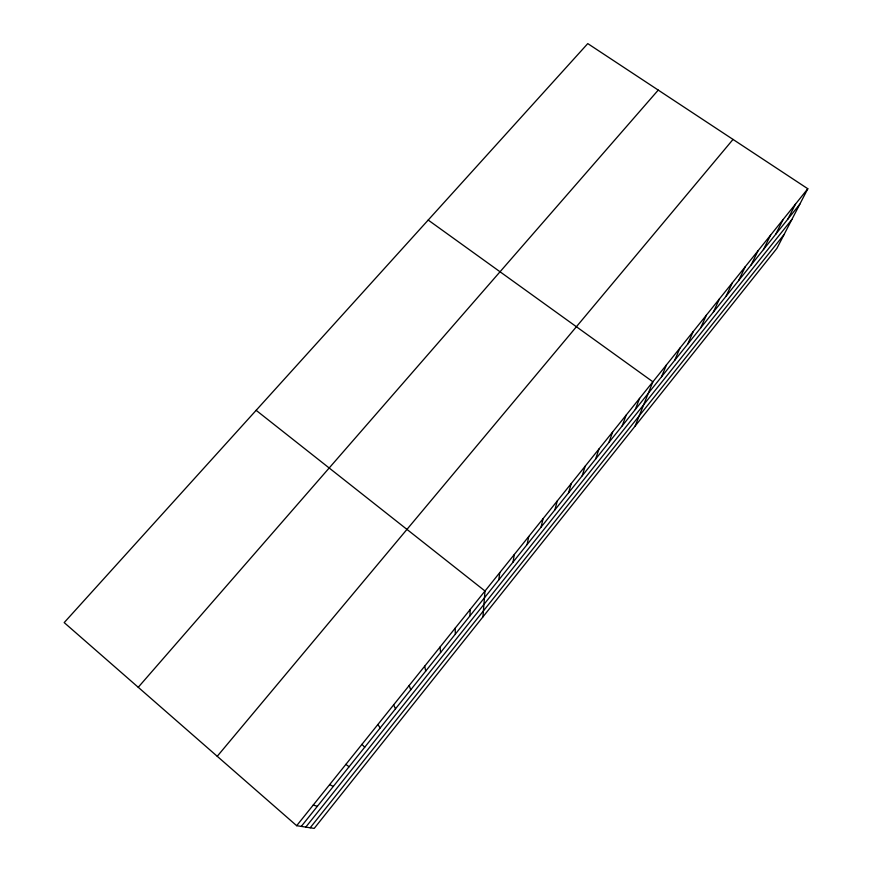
<?xml version="1.0" encoding="UTF-8"?>
<svg xmlns="http://www.w3.org/2000/svg" width="872" height="872" viewBox="0 0 872 872"><rect width="100%" height="100%" fill="white"/><g stroke="black" fill="none" stroke-linecap="round" stroke-linejoin="round"><path stroke-width="1.31" d="M469.986 615.839L470.15 609.528M482.935 616.886L485.006 591.009L256.139 410.331M498.817 579.869L499.732 572.664M513.03 562.124L514.317 554.483M527.113 544.553L528.759 536.487M541.065 527.135L543.071 518.655M554.886 509.88L557.252 500.986M568.588 492.778L571.291 483.491M582.169 475.84L585.21 466.149M595.62 459.043L598.999 448.971M608.961 442.398L612.656 431.945M622.172 425.907L626.194 415.083M635.274 409.557L639.601 398.362M635.067 426.168L652.899 381.805L428.196 220.06M661.51 376.813L666.47 364.899M674.656 360.409L679.909 348.146M687.67 344.157L693.229 331.545M700.576 328.057L706.429 315.097M713.361 312.089L719.509 298.802M726.038 296.273L732.458 282.659M738.606 280.588L745.309 266.658M751.054 265.044L758.03 250.798M763.403 249.643L770.641 235.08M775.644 234.372L783.143 219.504M787.776 219.221L795.537 204.059M807.81 188.755L776.919 248.335L314.214 828.4L296.676 825.697L64.19 622.597L587.772 43.6L807.81 188.755L296.676 825.697M310.181 827.779L784.113 234.459M301.276 826.405L799.798 204.212M305.789 827.103L791.885 219.472M217.237 756.297L733.025 139.422M138.234 687.289L658.24 90.089M313.244 805.052L317.364 806.328M329.638 784.615L333.3 786.435M345.879 764.384L349.083 766.75M361.945 744.35L364.703 747.239M377.87 724.523L380.181 727.924M393.621 704.881L395.507 708.805M409.23 685.436L410.69 689.85M424.686 666.186L425.721 671.091M439.978 647.111L440.622 652.496M455.14 628.232L455.369 634.086"/></g></svg>
